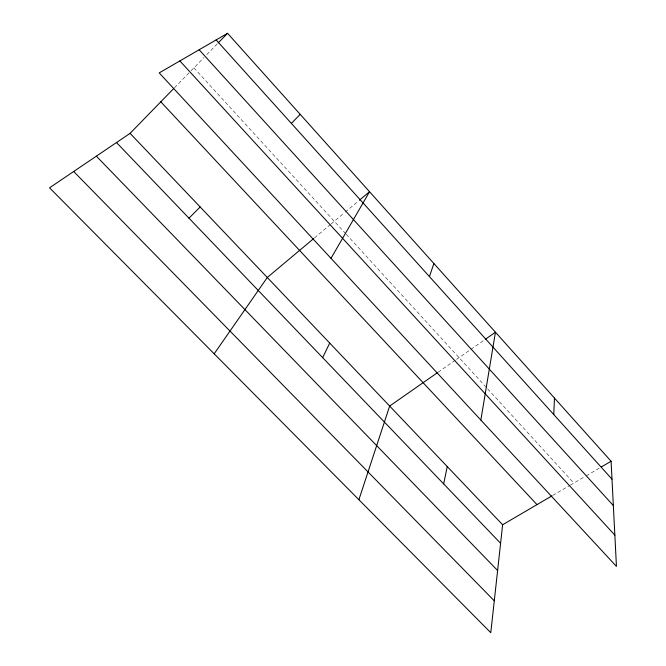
<?xml version="1.0" encoding="UTF-8"?>
<svg xmlns="http://www.w3.org/2000/svg" width="666" height="666" viewBox="0 0 666 666"><rect width="100%" height="100%" fill="white"/><g stroke="black" fill="none" stroke-linecap="round" stroke-linejoin="round"><path stroke-width="0.5" stroke-dasharray="3.33 2.5" d="M174.484 87.787L190.318 71.537M191.034 70.796L203.938 57.551M206.801 54.612L217.541 43.59M314.577 237.829L330.361 224.584M331.152 223.918L344.489 212.737M345.271 212.079L358.574 200.916M438.17 372.194L455.719 359.948M456.551 359.365L470.063 349.933M470.912 349.342L484.448 339.893M552.788 495.387L569.463 485.631M570.337 485.114L585.372 476.307M586.263 475.79L599.567 468.007M193.914 67.84L345.504 233.516M346.212 234.282L486.946 388.087M487.645 388.852L573.851 483.058"/><path stroke-width="1" d="M553.762 414.552L554.47 398.077M130.095 133.35L502.63 524.75L490.784 632.7L49.55 187.82L130.095 133.35L173.759 88.52M480.852 420.063L495.446 332.217L485.298 339.302M443.664 483.899L447.252 466.566M358.899 499.725L389.66 406.052L437.329 372.777M429.462 276.631L433.857 263.495M322.652 357.642L329.72 343.082M331.002 258.333L369.538 191.716L359.357 200.258M214.169 353.804L267.291 277.489L313.786 238.486M218.257 42.857L227.564 33.3L611.088 461.255L616.45 566.416L159.199 72.902L227.564 33.3M291.367 123.393L300.216 114.361M188.969 218.173L200.191 206.993M502.63 524.75L551.914 495.895M601.34 466.966L611.088 461.255M73.685 171.495L494.28 600.815M96.354 156.169L497.61 570.512M116.492 142.549L500.599 543.298M160.806 101.823L536.996 504.628M179.87 60.931L614.86 535.148M199.134 49.767L613.353 505.594M216.142 39.918L612.004 479.179"/></g></svg>
